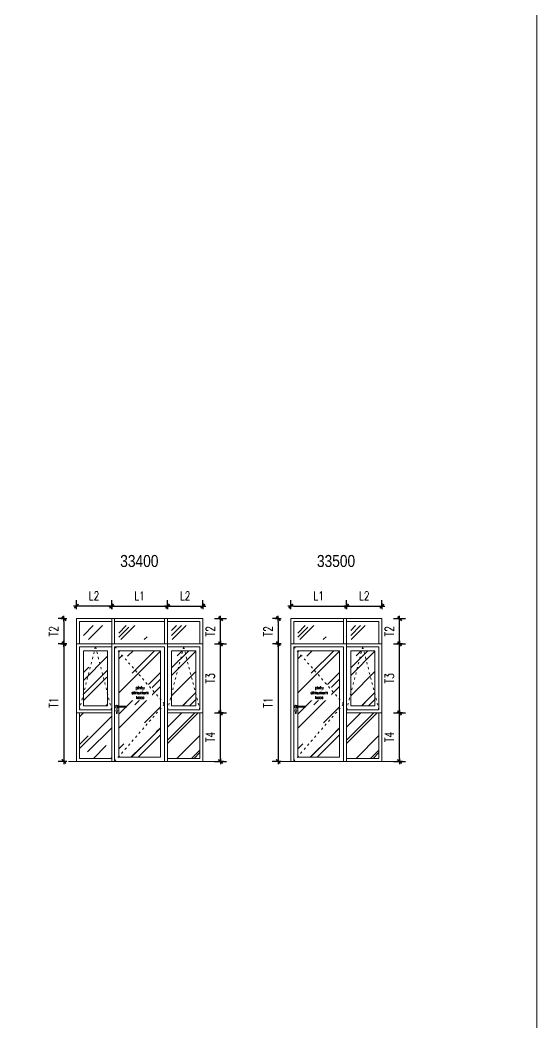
# Model space of a CAD drawing. Header units: centimetres. Extents: x 241563 to 294181, y -34797 to 61752.
# Drawn here: x 285390 to 294181, y -2442 to 14616 of the extents above; entities that cross this region are included whole.
import ezdxf

# ---------------------------------------------------------------- set-up
doc = ezdxf.new("R2010")
doc.units = ezdxf.units.CM
doc.header["$MEASUREMENT"] = 0
doc.linetypes.add('ACAD_ISO03W100', pattern=[30, 12, -18])
doc.layers.add('0.00', color=130, linetype='Continuous', lineweight=0)
doc.layers.add('0.09', color=30, linetype='Continuous', lineweight=9)
doc.styles.add('51DIM', font='SIMPLEX.shx', dxfattribs={"width": 0.85})
doc.styles.add('ISO', font='ARIALN.TTF')
doc.styles.add('TEXT', font='simplex.shx', dxfattribs={"width": 0.75})
doc.dimstyles.new('D100B', dxfattribs={"dimscale": 100, "dimtxt": 1.5, "dimasz": 0.5, "dimexe": 1, "dimexo": 2, "dimgap": 1, "dimtad": 1, "dimdec": 0, "dimzin": 0, "dimdsep": 46, "dimtxsty": 'TEXT', "dimblk1": 'tick', "dimblk2": 'tick', "dimsah": 1, "dimcen": 0, "dimclre": 15, "dimadec": 0, "dimazin": 0, "dimtfac": 1, "dimtdec": 0, "dimtix": 1, "dimtmove": 2, "dimatfit": 3, "dimldrblk": 'tick', "dimfxl": 1, "dimtolj": 1, "dimtzin": 0, "dimarcsym": 0})
pattern_1 = [(45, (32666.85, -14951.1), (424.2641, 1131.37085), [7500, -1000, 2500, -500]), (45, (32960.3, -14304.1), (-823.7794, 116.6726), [1500, -165, 3000, -375]), (45, (32543.1, -14473.78), (1601.59686, 2075.3584), [4000, -700, 2000, -500])]
pattern_2 = [(45, (19610.57, -14951.1), (424.2641, 1131.37085), [7500, -1000, 2500, -500]), (45, (19904, -14304.1), (-823.7794, 116.6726), [1500, -165, 3000, -375]), (45, (19486.83, -14473.78), (1601.59686, 2075.3584), [4000, -700, 2000, -500])]
pattern_3 = [(45, (35712.4, -14951.1), (424.2641, 1131.37085), [7500, -1000, 2500, -500]), (45, (36005.8, -14304.1), (-823.7794, 116.6726), [1500, -165, 3000, -375]), (45, (35588.63, -14473.78), (1601.59686, 2075.3584), [4000, -700, 2000, -500])]
pattern_4 = [(45, (-17519.1, -6390.1), (424.2641, 1131.37085), [7500, -1000, 2500, -500]), (45, (-17225.7, -5743.1), (-823.7794, 116.6726), [1500, -165, 3000, -375]), (45, (-17642.87, -5912.83), (1601.59686, 2075.3584), [4000, -700, 2000, -500])]

# ---------------------------------------------------------------- blocks, each defined once
blk = doc.blocks.new('tick')
for p, q in [((-1, 0), (1, 0)), ((0, 1), (0, -1))]:
    blk.add_line(p, q)
at = {"const_width": 0.5}
blk.add_lwpolyline([(-0.71, -0.71), (0.71, 0.71)], dxfattribs=at)
blk = doc.blocks.new('*D252')
at = {"color": 15, "linetype": 'Continuous', "lineweight": -2, "ltscale": 2, "transparency": 16777216}
for p, q in [((286948, 4635), (286948, 4746)), ((287898, 4635), (287898, 4746))]:
    blk.add_line(p, q, dxfattribs=at)
at = {"color": 0, "linetype": 'Continuous', "lineweight": -2, "ltscale": 2, "transparency": 16777216}
blk.add_line((286998, 4646), (287848, 4646), dxfattribs=at)
at = {"layer": 'Defpoints', "color": 0, "linetype": 'Continuous', "ltscale": 2, "transparency": 16777216}
for p in [(287898, 4646), (286948, 4435), (287898, 4435)]:
    blk.add_point(p, dxfattribs=at)
at = {"color": 0, "linetype": 'Continuous', "lineweight": -2, "ltscale": 2, "transparency": 16777216, "xscale": 50, "yscale": 50, "zscale": 50, "rotation": 180}
blk.add_blockref('tick', (286948, 4646), dxfattribs=at)
at = {"color": 0, "linetype": 'Continuous', "lineweight": -2, "ltscale": 2, "transparency": 16777216, "xscale": 50, "yscale": 50, "zscale": 50}
blk.add_blockref('tick', (287898, 4646), dxfattribs=at)
at = {"color": 0, "linetype": 'Continuous', "ltscale": 2, "transparency": 16777216, "insert": (287423, 4821), "char_height": 150, "attachment_point": 5, "style": 'TEXT'}
blk.add_mtext('\\A1;L1', dxfattribs=at)
blk = doc.blocks.new('*D250')
at = {"color": 15, "linetype": 'Continuous', "lineweight": -2, "ltscale": 2, "transparency": 16777216}
for p, q in [((287898, 4635), (287898, 4746)), ((288498, 4635), (288498, 4746))]:
    blk.add_line(p, q, dxfattribs=at)
at = {"color": 0, "linetype": 'Continuous', "lineweight": -2, "ltscale": 2, "transparency": 16777216}
blk.add_line((287948, 4646), (288448, 4646), dxfattribs=at)
at = {"layer": 'Defpoints', "color": 0, "linetype": 'Continuous', "ltscale": 2, "transparency": 16777216}
for p in [(288498, 4646), (287898, 4435), (288498, 4435)]:
    blk.add_point(p, dxfattribs=at)
at = {"color": 0, "linetype": 'Continuous', "lineweight": -2, "ltscale": 2, "transparency": 16777216, "xscale": 50, "yscale": 50, "zscale": 50, "rotation": 180}
blk.add_blockref('tick', (287898, 4646), dxfattribs=at)
at = {"color": 0, "linetype": 'Continuous', "lineweight": -2, "ltscale": 2, "transparency": 16777216, "xscale": 50, "yscale": 50, "zscale": 50}
blk.add_blockref('tick', (288498, 4646), dxfattribs=at)
at = {"color": 0, "linetype": 'Continuous', "ltscale": 2, "transparency": 16777216, "insert": (288198, 4821), "char_height": 150, "attachment_point": 5, "style": 'TEXT'}
blk.add_mtext('\\A1;L2', dxfattribs=at)
blk = doc.blocks.new('*D251')
at = {"color": 15, "linetype": 'Continuous', "lineweight": -2, "ltscale": 2, "transparency": 16777216}
for p, q in [((286348, 4635), (286348, 4746)), ((286948, 4635), (286948, 4746))]:
    blk.add_line(p, q, dxfattribs=at)
at = {"color": 0, "linetype": 'Continuous', "lineweight": -2, "ltscale": 2, "transparency": 16777216}
blk.add_line((286898, 4646), (286398, 4646), dxfattribs=at)
at = {"layer": 'Defpoints', "color": 0, "linetype": 'Continuous', "ltscale": 2, "transparency": 16777216}
for p in [(286348, 4646), (286348, 4435), (286948, 4435)]:
    blk.add_point(p, dxfattribs=at)
at = {"color": 0, "linetype": 'Continuous', "lineweight": -2, "ltscale": 2, "transparency": 16777216, "xscale": 50, "yscale": 50, "zscale": 50, "rotation": 180}
blk.add_blockref('tick', (286348, 4646), dxfattribs=at)
at = {"color": 0, "linetype": 'Continuous', "lineweight": -2, "ltscale": 2, "transparency": 16777216, "xscale": 50, "yscale": 50, "zscale": 50}
blk.add_blockref('tick', (286948, 4646), dxfattribs=at)
at = {"color": 0, "linetype": 'Continuous', "ltscale": 2, "transparency": 16777216, "insert": (286648, 4821), "char_height": 150, "attachment_point": 5, "style": 'TEXT'}
blk.add_mtext('\\A1;L2', dxfattribs=at)
blk = doc.blocks.new('*D253')
at = {"color": 15, "linetype": 'Continuous', "lineweight": -2, "ltscale": 2, "transparency": 16777216}
for p, q in [((288698, 4435), (288901, 4435)), ((288698, 4007), (288901, 4007))]:
    blk.add_line(p, q, dxfattribs=at)
at = {"color": 0, "linetype": 'Continuous', "lineweight": -2, "ltscale": 2, "transparency": 16777216}
blk.add_line((288801, 4057), (288801, 4385), dxfattribs=at)
at = {"layer": 'Defpoints', "color": 0, "linetype": 'Continuous', "ltscale": 2, "transparency": 16777216}
for p in [(288498, 4435), (288801, 4435), (288498, 4007)]:
    blk.add_point(p, dxfattribs=at)
at = {"color": 0, "linetype": 'Continuous', "lineweight": -2, "ltscale": 2, "transparency": 16777216, "xscale": 50, "yscale": 50, "zscale": 50}
for p, rotation in [((288801, 4435), 90), ((288801, 4007), 270)]:
    blk.add_blockref('tick', p, dxfattribs=dict(at, rotation=rotation))
at = {"color": 0, "linetype": 'Continuous', "ltscale": 2, "transparency": 16777216, "insert": (288626, 4221), "char_height": 150, "attachment_point": 5, "rotation": 90, "style": 'TEXT'}
blk.add_mtext('\\A1;T2', dxfattribs=at)
blk = doc.blocks.new('*D254')
at = {"color": 15, "linetype": 'Continuous', "lineweight": -2, "ltscale": 2, "transparency": 16777216}
for p, q in [((288698, 4007), (288901, 4007)), ((288698, 2834), (288901, 2834))]:
    blk.add_line(p, q, dxfattribs=at)
at = {"color": 0, "linetype": 'Continuous', "lineweight": -2, "ltscale": 2, "transparency": 16777216}
blk.add_line((288801, 2884), (288801, 3957), dxfattribs=at)
at = {"layer": 'Defpoints', "color": 0, "linetype": 'Continuous', "ltscale": 2, "transparency": 16777216}
for p in [(288498, 4007), (288801, 4007), (288498, 2834)]:
    blk.add_point(p, dxfattribs=at)
at = {"color": 0, "linetype": 'Continuous', "lineweight": -2, "ltscale": 2, "transparency": 16777216, "xscale": 50, "yscale": 50, "zscale": 50}
for p, rotation in [((288801, 4007), 90), ((288801, 2834), 270)]:
    blk.add_blockref('tick', p, dxfattribs=dict(at, rotation=rotation))
at = {"color": 0, "linetype": 'Continuous', "ltscale": 2, "transparency": 16777216, "insert": (288626, 3420), "char_height": 150, "attachment_point": 5, "rotation": 90, "style": 'TEXT'}
blk.add_mtext('\\A1;T3', dxfattribs=at)
blk = doc.blocks.new('*D255')
at = {"color": 15, "linetype": 'Continuous', "lineweight": -2, "ltscale": 2, "transparency": 16777216}
for p, q in [((288698, 2834), (288901, 2834)), ((288698, 2007), (288901, 2007))]:
    blk.add_line(p, q, dxfattribs=at)
at = {"color": 0, "linetype": 'Continuous', "lineweight": -2, "ltscale": 2, "transparency": 16777216}
blk.add_line((288801, 2057), (288801, 2784), dxfattribs=at)
at = {"layer": 'Defpoints', "color": 0, "linetype": 'Continuous', "ltscale": 2, "transparency": 16777216}
for p in [(288498, 2834), (288801, 2834), (288498, 2007)]:
    blk.add_point(p, dxfattribs=at)
at = {"color": 0, "linetype": 'Continuous', "lineweight": -2, "ltscale": 2, "transparency": 16777216, "xscale": 50, "yscale": 50, "zscale": 50}
for p, rotation in [((288801, 2834), 90), ((288801, 2007), 270)]:
    blk.add_blockref('tick', p, dxfattribs=dict(at, rotation=rotation))
at = {"color": 0, "linetype": 'Continuous', "ltscale": 2, "transparency": 16777216, "insert": (288626, 2420), "char_height": 150, "attachment_point": 5, "rotation": 90, "style": 'TEXT'}
blk.add_mtext('\\A1;T4', dxfattribs=at)
blk = doc.blocks.new('*D256')
at = {"color": 15, "linetype": 'Continuous', "lineweight": -2, "ltscale": 2, "transparency": 16777216}
for p, q in [((286148, 4007), (286036, 4007)), ((286148, 2007), (286036, 2007))]:
    blk.add_line(p, q, dxfattribs=at)
at = {"color": 0, "linetype": 'Continuous', "lineweight": -2, "ltscale": 2, "transparency": 16777216}
blk.add_line((286136, 3957), (286136, 2057), dxfattribs=at)
at = {"layer": 'Defpoints', "color": 0, "linetype": 'Continuous', "ltscale": 2, "transparency": 16777216}
for p in [(286348, 4007), (286136, 2007), (286348, 2007)]:
    blk.add_point(p, dxfattribs=at)
at = {"color": 0, "linetype": 'Continuous', "lineweight": -2, "ltscale": 2, "transparency": 16777216, "xscale": 50, "yscale": 50, "zscale": 50}
for p, rotation in [((286136, 4007), 90), ((286136, 2007), 270)]:
    blk.add_blockref('tick', p, dxfattribs=dict(at, rotation=rotation))
at = {"color": 0, "linetype": 'Continuous', "ltscale": 2, "transparency": 16777216, "insert": (285961, 3007), "char_height": 150, "attachment_point": 5, "rotation": 90, "style": 'TEXT'}
blk.add_mtext('\\A1;T1', dxfattribs=at)
blk = doc.blocks.new('*D257')
at = {"color": 15, "linetype": 'Continuous', "lineweight": -2, "ltscale": 2, "transparency": 16777216}
for p, q in [((286148, 4435), (286036, 4435)), ((286148, 4007), (286036, 4007))]:
    blk.add_line(p, q, dxfattribs=at)
at = {"color": 0, "linetype": 'Continuous', "lineweight": -2, "ltscale": 2, "transparency": 16777216}
blk.add_line((286136, 4385), (286136, 4057), dxfattribs=at)
at = {"layer": 'Defpoints', "color": 0, "linetype": 'Continuous', "ltscale": 2, "transparency": 16777216}
for p in [(286348, 4435), (286136, 4007), (286348, 4007)]:
    blk.add_point(p, dxfattribs=at)
at = {"color": 0, "linetype": 'Continuous', "lineweight": -2, "ltscale": 2, "transparency": 16777216, "xscale": 50, "yscale": 50, "zscale": 50}
for p, rotation in [((286136, 4435), 90), ((286136, 4007), 270)]:
    blk.add_blockref('tick', p, dxfattribs=dict(at, rotation=rotation))
at = {"color": 0, "linetype": 'Continuous', "ltscale": 2, "transparency": 16777216, "insert": (285961, 4221), "char_height": 150, "attachment_point": 5, "rotation": 90, "style": 'TEXT'}
blk.add_mtext('\\A1;T2', dxfattribs=at)
blk = doc.blocks.new('*D258')
at = {"color": 15, "linetype": 'Continuous', "lineweight": -2, "ltscale": 2, "transparency": 16777216}
for p, q in [((289994, 4635), (289994, 4746)), ((290944, 4635), (290944, 4746))]:
    blk.add_line(p, q, dxfattribs=at)
at = {"color": 0, "linetype": 'Continuous', "lineweight": -2, "ltscale": 2, "transparency": 16777216}
blk.add_line((290044, 4646), (290894, 4646), dxfattribs=at)
at = {"layer": 'Defpoints', "color": 0, "linetype": 'Continuous', "ltscale": 2, "transparency": 16777216}
for p in [(290944, 4646), (289994, 4435), (290944, 4435)]:
    blk.add_point(p, dxfattribs=at)
at = {"color": 0, "linetype": 'Continuous', "lineweight": -2, "ltscale": 2, "transparency": 16777216, "xscale": 50, "yscale": 50, "zscale": 50, "rotation": 180}
blk.add_blockref('tick', (289994, 4646), dxfattribs=at)
at = {"color": 0, "linetype": 'Continuous', "lineweight": -2, "ltscale": 2, "transparency": 16777216, "xscale": 50, "yscale": 50, "zscale": 50}
blk.add_blockref('tick', (290944, 4646), dxfattribs=at)
at = {"color": 0, "linetype": 'Continuous', "ltscale": 2, "transparency": 16777216, "insert": (290469, 4821), "char_height": 150, "attachment_point": 5, "style": 'TEXT'}
blk.add_mtext('\\A1;L1', dxfattribs=at)
blk = doc.blocks.new('*D259')
at = {"color": 15, "linetype": 'Continuous', "lineweight": -2, "ltscale": 2, "transparency": 16777216}
for p, q in [((290944, 4635), (290944, 4746)), ((291544, 4635), (291544, 4746))]:
    blk.add_line(p, q, dxfattribs=at)
at = {"color": 0, "linetype": 'Continuous', "lineweight": -2, "ltscale": 2, "transparency": 16777216}
blk.add_line((290994, 4646), (291494, 4646), dxfattribs=at)
at = {"layer": 'Defpoints', "color": 0, "linetype": 'Continuous', "ltscale": 2, "transparency": 16777216}
for p in [(291544, 4646), (290944, 4435), (291544, 4435)]:
    blk.add_point(p, dxfattribs=at)
at = {"color": 0, "linetype": 'Continuous', "lineweight": -2, "ltscale": 2, "transparency": 16777216, "xscale": 50, "yscale": 50, "zscale": 50, "rotation": 180}
blk.add_blockref('tick', (290944, 4646), dxfattribs=at)
at = {"color": 0, "linetype": 'Continuous', "lineweight": -2, "ltscale": 2, "transparency": 16777216, "xscale": 50, "yscale": 50, "zscale": 50}
blk.add_blockref('tick', (291544, 4646), dxfattribs=at)
at = {"color": 0, "linetype": 'Continuous', "ltscale": 2, "transparency": 16777216, "insert": (291244, 4821), "char_height": 150, "attachment_point": 5, "style": 'TEXT'}
blk.add_mtext('\\A1;L2', dxfattribs=at)
blk = doc.blocks.new('*D260')
at = {"color": 15, "linetype": 'Continuous', "lineweight": -2, "ltscale": 2, "transparency": 16777216}
for p, q in [((291744, 4435), (291946, 4435)), ((291744, 4007), (291946, 4007))]:
    blk.add_line(p, q, dxfattribs=at)
at = {"color": 0, "linetype": 'Continuous', "lineweight": -2, "ltscale": 2, "transparency": 16777216}
blk.add_line((291846, 4057), (291846, 4385), dxfattribs=at)
at = {"layer": 'Defpoints', "color": 0, "linetype": 'Continuous', "ltscale": 2, "transparency": 16777216}
for p in [(291544, 4435), (291846, 4435), (291544, 4007)]:
    blk.add_point(p, dxfattribs=at)
at = {"color": 0, "linetype": 'Continuous', "lineweight": -2, "ltscale": 2, "transparency": 16777216, "xscale": 50, "yscale": 50, "zscale": 50}
for p, rotation in [((291846, 4435), 90), ((291846, 4007), 270)]:
    blk.add_blockref('tick', p, dxfattribs=dict(at, rotation=rotation))
at = {"color": 0, "linetype": 'Continuous', "ltscale": 2, "transparency": 16777216, "insert": (291671, 4221), "char_height": 150, "attachment_point": 5, "rotation": 90, "style": 'TEXT'}
blk.add_mtext('\\A1;T2', dxfattribs=at)
blk = doc.blocks.new('*D261')
at = {"color": 15, "linetype": 'Continuous', "lineweight": -2, "ltscale": 2, "transparency": 16777216}
for p, q in [((291744, 4007), (291946, 4007)), ((291744, 2834), (291946, 2834))]:
    blk.add_line(p, q, dxfattribs=at)
at = {"color": 0, "linetype": 'Continuous', "lineweight": -2, "ltscale": 2, "transparency": 16777216}
blk.add_line((291846, 2884), (291846, 3957), dxfattribs=at)
at = {"layer": 'Defpoints', "color": 0, "linetype": 'Continuous', "ltscale": 2, "transparency": 16777216}
for p in [(291544, 4007), (291846, 4007), (291544, 2834)]:
    blk.add_point(p, dxfattribs=at)
at = {"color": 0, "linetype": 'Continuous', "lineweight": -2, "ltscale": 2, "transparency": 16777216, "xscale": 50, "yscale": 50, "zscale": 50}
for p, rotation in [((291846, 4007), 90), ((291846, 2834), 270)]:
    blk.add_blockref('tick', p, dxfattribs=dict(at, rotation=rotation))
at = {"color": 0, "linetype": 'Continuous', "ltscale": 2, "transparency": 16777216, "insert": (291671, 3420), "char_height": 150, "attachment_point": 5, "rotation": 90, "style": 'TEXT'}
blk.add_mtext('\\A1;T3', dxfattribs=at)
blk = doc.blocks.new('*D262')
at = {"color": 15, "linetype": 'Continuous', "lineweight": -2, "ltscale": 2, "transparency": 16777216}
for p, q in [((291744, 2834), (291946, 2834)), ((291744, 2007), (291946, 2007))]:
    blk.add_line(p, q, dxfattribs=at)
at = {"color": 0, "linetype": 'Continuous', "lineweight": -2, "ltscale": 2, "transparency": 16777216}
blk.add_line((291846, 2057), (291846, 2784), dxfattribs=at)
at = {"layer": 'Defpoints', "color": 0, "linetype": 'Continuous', "ltscale": 2, "transparency": 16777216}
for p in [(291544, 2834), (291846, 2834), (291544, 2007)]:
    blk.add_point(p, dxfattribs=at)
at = {"color": 0, "linetype": 'Continuous', "lineweight": -2, "ltscale": 2, "transparency": 16777216, "xscale": 50, "yscale": 50, "zscale": 50}
for p, rotation in [((291846, 2834), 90), ((291846, 2007), 270)]:
    blk.add_blockref('tick', p, dxfattribs=dict(at, rotation=rotation))
at = {"color": 0, "linetype": 'Continuous', "ltscale": 2, "transparency": 16777216, "insert": (291671, 2420), "char_height": 150, "attachment_point": 5, "rotation": 90, "style": 'TEXT'}
blk.add_mtext('\\A1;T4', dxfattribs=at)
blk = doc.blocks.new('*D263')
at = {"color": 15, "linetype": 'Continuous', "lineweight": -2, "ltscale": 2, "transparency": 16777216}
for p, q in [((289794, 4007), (289682, 4007)), ((289794, 2007), (289682, 2007))]:
    blk.add_line(p, q, dxfattribs=at)
at = {"color": 0, "linetype": 'Continuous', "lineweight": -2, "ltscale": 2, "transparency": 16777216}
blk.add_line((289782, 3957), (289782, 2057), dxfattribs=at)
at = {"layer": 'Defpoints', "color": 0, "linetype": 'Continuous', "ltscale": 2, "transparency": 16777216}
for p in [(289994, 4007), (289782, 2007), (289994, 2007)]:
    blk.add_point(p, dxfattribs=at)
at = {"color": 0, "linetype": 'Continuous', "lineweight": -2, "ltscale": 2, "transparency": 16777216, "xscale": 50, "yscale": 50, "zscale": 50}
for p, rotation in [((289782, 4007), 90), ((289782, 2007), 270)]:
    blk.add_blockref('tick', p, dxfattribs=dict(at, rotation=rotation))
at = {"color": 0, "linetype": 'Continuous', "ltscale": 2, "transparency": 16777216, "insert": (289607, 3007), "char_height": 150, "attachment_point": 5, "rotation": 90, "style": 'TEXT'}
blk.add_mtext('\\A1;T1', dxfattribs=at)
blk = doc.blocks.new('*D264')
at = {"color": 15, "linetype": 'Continuous', "lineweight": -2, "ltscale": 2, "transparency": 16777216}
for p, q in [((289794, 4435), (289682, 4435)), ((289794, 4007), (289682, 4007))]:
    blk.add_line(p, q, dxfattribs=at)
at = {"color": 0, "linetype": 'Continuous', "lineweight": -2, "ltscale": 2, "transparency": 16777216}
blk.add_line((289782, 4385), (289782, 4057), dxfattribs=at)
at = {"layer": 'Defpoints', "color": 0, "linetype": 'Continuous', "ltscale": 2, "transparency": 16777216}
for p in [(289994, 4435), (289782, 4007), (289994, 4007)]:
    blk.add_point(p, dxfattribs=at)
at = {"color": 0, "linetype": 'Continuous', "lineweight": -2, "ltscale": 2, "transparency": 16777216, "xscale": 50, "yscale": 50, "zscale": 50}
for p, rotation in [((289782, 4435), 90), ((289782, 4007), 270)]:
    blk.add_blockref('tick', p, dxfattribs=dict(at, rotation=rotation))
at = {"color": 0, "linetype": 'Continuous', "ltscale": 2, "transparency": 16777216, "insert": (289607, 4221), "char_height": 150, "attachment_point": 5, "rotation": 90, "style": 'TEXT'}
blk.add_mtext('\\A1;T2', dxfattribs=at)

msp = doc.modelspace()

# ---------------------------------------------------------------- hatches: boundary and pattern name
at = {"layer": '0.00', "linetype": 'Continuous', "ltscale": 2}
h = msp.add_hatch(dxfattribs=at)
h.set_pattern_fill('AR-RROOF', color=4, scale=500, angle=45)
h.set_pattern_definition(pattern_4)
h.paths.add_polyline_path([(287068.1, 4077), (287778.1, 4077), (287778.1, 4315.3), (287068.1, 4315.3)])
h.paths.add_polyline_path([(286468.1, 4077), (286878.1, 4077), (286878.1, 4315.3), (286468.1, 4315.3)])
h = msp.add_hatch(dxfattribs=at)
h.set_pattern_fill('AR-RROOF', color=4, scale=500, angle=45)
h.set_pattern_definition(pattern_4)
h.paths.add_polyline_path([(287778.1, 4077), (287068.1, 4077), (287068.1, 4315.3), (287778.1, 4315.3)])
h.paths.add_polyline_path([(288378.1, 4077), (287968.1, 4077), (287968.1, 4315.3), (288378.1, 4315.3)])
h = msp.add_hatch(dxfattribs=at)
h.set_pattern_fill('AR-RROOF', color=4, scale=500, angle=45)
h.set_pattern_definition([(45, (-14473.6, -6390.1), (424.2641, 1131.37085), [7500, -1000, 2500, -500]), (45, (-14180.15, -5743.1), (-823.7794, 116.6726), [1500, -165, 3000, -375]), (45, (-14597.34, -5912.83), (1601.59686, 2075.3584), [4000, -700, 2000, -500])])
h.paths.add_polyline_path([(290823.6, 4077), (290113.6, 4077), (290113.6, 4315.3), (290823.6, 4315.3)])
h.paths.add_polyline_path([(291423.6, 4077), (291013.6, 4077), (291013.6, 4315.3), (291423.6, 4315.3)])
h = msp.add_hatch(dxfattribs=at)
h.set_pattern_fill('AR-RROOF', color=4, scale=500, angle=45)
h.set_pattern_definition(pattern_1)
h.paths.add_polyline_path([(286468.1, 3887), (286878.1, 3887), (286878.1, 2953.6), (286468.1, 2953.6)])
h = msp.add_hatch(dxfattribs=at)
h.set_pattern_fill('AR-RROOF', color=4, scale=500, angle=45)
h.set_pattern_definition(pattern_1)
h.paths.add_polyline_path([(287068.1, 2077), (287778.1, 2077), (287778.1, 3887), (287068.1, 3887)])
h = msp.add_hatch(dxfattribs=at)
h.set_pattern_fill('AR-RROOF', color=4, scale=500, angle=45)
h.set_pattern_definition(pattern_1)
h.paths.add_polyline_path([(288378.1, 3887), (287968.1, 3887), (287968.1, 2953.6), (288378.1, 2953.6)])
h = msp.add_hatch(dxfattribs=at)
h.set_pattern_fill('AR-RROOF', color=4, scale=500, angle=45)
h.set_pattern_definition(pattern_3)
h.paths.add_polyline_path([(290113.6, 2077), (290823.6, 2077), (290823.6, 3887), (290113.6, 3887)])
h = msp.add_hatch(dxfattribs=at)
h.set_pattern_fill('AR-RROOF', color=4, scale=500, angle=45)
h.set_pattern_definition(pattern_3)
h.paths.add_polyline_path([(291423.6, 3887), (291013.6, 3887), (291013.6, 2953.6), (291423.6, 2953.6)])
h = msp.add_hatch(dxfattribs=at)
h.set_pattern_fill('AR-RROOF', color=4, scale=500, angle=45)
h.set_pattern_definition(pattern_2)
h.paths.add_polyline_path([(286398.1, 2833.6), (286948.1, 2833.6), (286948.1, 2057), (286398.1, 2057)])
h = msp.add_hatch(dxfattribs=at)
h.set_pattern_fill('AR-RROOF', color=4, scale=500, angle=45)
h.set_pattern_definition(pattern_2)
h.paths.add_polyline_path([(288448.1, 2833.6), (287898.1, 2833.6), (287898.1, 2057), (288448.1, 2057)])
h = msp.add_hatch(dxfattribs=at)
h.set_pattern_fill('AR-RROOF', color=4, scale=500, angle=45)
h.set_pattern_definition([(45, (22656.1, -14951.1), (424.2641, 1131.37085), [7500, -1000, 2500, -500]), (45, (22949.55, -14304.1), (-823.7794, 116.6726), [1500, -165, 3000, -375]), (45, (22532.35, -14473.78), (1601.59686, 2075.3584), [4000, -700, 2000, -500])])
h.paths.add_polyline_path([(291493.6, 2833.6), (290943.6, 2833.6), (290943.6, 2057), (291493.6, 2057)])

# ---------------------------------------------------------------- linework, layer by layer
at = {"layer": '0.00', "color": 40, "linetype": 'Continuous', "ltscale": 2, "true_color": 0xf8d731}
for p, q in [((286948.1, 4007), (286348.1, 4007)), ((287898.1, 4007), (288498.1, 4007)), ((290943.6, 4007), (291543.6, 4007))]:
    msp.add_line(p, q, dxfattribs=at)
at = {"layer": '0.00', "color": 40, "linetype": 'Continuous', "ltscale": 0.5, "true_color": 0xf8d731}
for p, q in [((288702.4, 2007), (286213.1, 2007)), ((291747.9, 2007), (289676.5, 2007))]:
    msp.add_line(p, q, dxfattribs=at)
for points in [[(286348.1, 4007), (286998.1, 4007), (286998.1, 4435.3), (286348.1, 4435.3)], [(287898.1, 4007), (286948.1, 4007), (286948.1, 4435.3), (287898.1, 4435.3)], [(288498.1, 4007), (287848.1, 4007), (287848.1, 4435.3), (288498.1, 4435.3)], [(290943.6, 4007), (289993.6, 4007), (289993.6, 4435.3), (290943.6, 4435.3)], [(291543.6, 4007), (290893.6, 4007), (290893.6, 4435.3), (291543.6, 4435.3)], [(286398.1, 4007), (286948.1, 4007), (286948.1, 4385.3), (286398.1, 4385.3)], [(287848.1, 4007), (286998.1, 4007), (286998.1, 4385.3), (287848.1, 4385.3)], [(288448.1, 4007), (287898.1, 4007), (287898.1, 4385.3), (288448.1, 4385.3)], [(290893.6, 4007), (290043.6, 4007), (290043.6, 4385.3), (290893.6, 4385.3)], [(291493.6, 4007), (290943.6, 4007), (290943.6, 4385.3), (291493.6, 4385.3)], [(286948.1, 2007), (287898.1, 2007), (287898.1, 4007), (286948.1, 4007)], [(286998.1, 2007), (287848.1, 2007), (287848.1, 3957), (286998.1, 3957)], [(289993.6, 2007), (290943.6, 2007), (290943.6, 4007), (289993.6, 4007)], [(290043.6, 2007), (290893.6, 2007), (290893.6, 3957), (290043.6, 3957)], [(287068.1, 2077), (287778.1, 2077), (287778.1, 3887), (287068.1, 3887)], [(290113.6, 2077), (290823.6, 2077), (290823.6, 3887), (290113.6, 3887)], [(287035.5, 2944.5), (287200.9, 2944.5), (287200.9, 2928.8), (287035.5, 2928.8)], [(290081.1, 2944.5), (290246.4, 2944.5), (290246.4, 2928.8), (290081.1, 2928.8)]]:
    msp.add_lwpolyline(points, close=True, dxfattribs=at)
at = {"layer": '0.00', "color": 40, "linetype": 'Continuous', "ltscale": 2, "true_color": 0xf8d731}
for points in [[(286348.1, 4007), (286948.1, 4007), (286948.1, 2833.6), (286348.1, 2833.6)], [(286398.1, 3957), (286948.1, 3957), (286948.1, 2883.6), (286398.1, 2883.6)], [(288498.1, 4007), (287898.1, 4007), (287898.1, 2833.6), (288498.1, 2833.6)], [(288448.1, 3957), (287898.1, 3957), (287898.1, 2883.6), (288448.1, 2883.6)], [(291543.6, 4007), (290943.6, 4007), (290943.6, 2833.6), (291543.6, 2833.6)], [(291493.6, 3957), (290943.6, 3957), (290943.6, 2883.6), (291493.6, 2883.6)], [(286468.1, 3887), (286878.1, 3887), (286878.1, 2953.6), (286468.1, 2953.6)], [(288378.1, 3887), (287968.1, 3887), (287968.1, 2953.6), (288378.1, 2953.6)], [(291423.6, 3887), (291013.6, 3887), (291013.6, 2953.6), (291423.6, 2953.6)], [(286348.1, 2833.6), (286948.1, 2833.6), (286948.1, 2007), (286348.1, 2007)], [(286398.1, 2833.6), (286948.1, 2833.6), (286948.1, 2057), (286398.1, 2057)], [(288498.1, 2833.6), (287898.1, 2833.6), (287898.1, 2007), (288498.1, 2007)], [(288448.1, 2833.6), (287898.1, 2833.6), (287898.1, 2057), (288448.1, 2057)], [(291543.6, 2833.6), (290943.6, 2833.6), (290943.6, 2007), (291543.6, 2007)], [(291493.6, 2833.6), (290943.6, 2833.6), (290943.6, 2057), (291493.6, 2057)]]:
    msp.add_lwpolyline(points, close=True, dxfattribs=at)
at = {"layer": '0.00', "color": 40, "linetype": 'ACAD_ISO03W100', "ltscale": 3, "true_color": 0xf8d731}
for points in [[(286673.1, 3957), (286398.1, 2883.6)], [(286673.1, 3957), (286948.1, 2883.6)], [(288173.1, 3957), (287898.1, 2883.6)], [(288173.1, 3957), (288448.1, 2883.6)], [(291218.6, 3957), (290943.6, 2883.6)], [(291218.6, 3957), (291493.6, 2883.6)]]:
    msp.add_lwpolyline(points, dxfattribs=at)
at = {"layer": '0.00', "color": 40, "linetype": 'Continuous', "ltscale": 0.5, "true_color": 0xf8d731}
for points in [[(287043, 2851.4), (287043, 2821.6), (287028.1, 2821.6), (287028.1, 2851.4)], [(290088.5, 2851.4), (290088.5, 2821.6), (290073.6, 2821.6), (290073.6, 2851.4)]]:
    msp.add_lwpolyline(points, dxfattribs=at)
for centre in [(287035.5, 2868), (290081.1, 2868)]:
    msp.add_circle(centre, 18.1, dxfattribs=at)
for centre in [(287035.5, 2936.6), (290081.1, 2936.6)]:
    msp.add_arc(centre, 25.9, 17.67913, 342.32087, dxfattribs=at)

# ---------------------------------------------------------------- texts
at = {"layer": '0.00', "color": 40, "linetype": 'Continuous', "ltscale": 2, "true_color": 0xf8d731, "char_height": 204.1, "width": 604.134, "attachment_point": 1, "style": 'ISO'}
for s, insert in [('33400', (287093.3, 5517)), ('33500', (290438.9, 5517))]:
    msp.add_mtext(s, dxfattribs=dict(at, insert=insert))

# ---------------------------------------------------------------- dimensions: what is measured, and where the dimension line sits
at = {"linetype": 'Continuous', "ltscale": 2}
for base, p1, p2, angle, text, picture, middle in [((286348.1, 4645.9), (286948.1, 4435.3), (286348.1, 4435.3), 180, 'L2', '*D251', (286648.1, 4820.9)), ((288498.1, 4645.9), (287898.1, 4435.3), (288498.1, 4435.3), 0, 'L2', '*D250', (288198.1, 4820.9)), ((291543.6, 4645.9), (290943.6, 4435.3), (291543.6, 4435.3), 0, 'L2', '*D259', (291243.6, 4820.9)), ((286136.4, 4007), (286348.1, 4435.3), (286348.1, 4007), 90, 'T2', '*D257', (285961.4, 4221.1)), ((288800.7, 4435.3), (288498.1, 4007), (288498.1, 4435.3), 90, 'T2', '*D253', (288625.7, 4221.1)), ((289782, 4007), (289993.6, 4435.3), (289993.6, 4007), 90, 'T2', '*D264', (289607, 4221.1)), ((291846.2, 4435.3), (291543.6, 4007), (291543.6, 4435.3), 90, 'T2', '*D260', (291671.2, 4221.1)), ((286136.4, 2007), (286348.1, 4007), (286348.1, 2007), 90, 'T1', '*D256', (285961.4, 3007)), ((288800.7, 4007), (288498.1, 2833.6), (288498.1, 4007), 90, 'T3', '*D254', (288625.7, 3420.3)), ((289782, 2007), (289993.6, 4007), (289993.6, 2007), 90, 'T1', '*D263', (289607, 3007)), ((291846.2, 4007), (291543.6, 2833.6), (291543.6, 4007), 90, 'T3', '*D261', (291671.2, 3420.3)), ((288800.7, 2833.6), (288498.1, 2007), (288498.1, 2833.6), 90, 'T4', '*D255', (288625.7, 2420.3)), ((291846.2, 2833.6), (291543.6, 2007), (291543.6, 2833.6), 90, 'T4', '*D262', (291671.2, 2420.3))]:
    dim = msp.add_linear_dim(base=base, p1=p1, p2=p2, angle=angle, text=text, dimstyle='D100B', dxfattribs=at)
    dim.commit()
    dim.dimension.update_dxf_attribs({"geometry": picture, "text_midpoint": middle})
for base, p1, p2, picture, middle in [((287898.1, 4645.9), (286948.1, 4435.3), (287898.1, 4435.3), '*D252', (287423.1, 4820.9)), ((290943.6, 4645.9), (289993.6, 4435.3), (290943.6, 4435.3), '*D258', (290468.6, 4820.9))]:
    dim = msp.add_linear_dim(base=base, p1=p1, p2=p2, text='L1', dimstyle='D100B', dxfattribs=at)
    dim.commit()
    dim.dimension.update_dxf_attribs({"geometry": picture, "text_midpoint": middle})

# ---------------------------------------------------------------- next in the draw order: texts
at = {"layer": '0.09', "color": 2, "lineweight": 18, "char_height": 50, "width": 357.616, "attachment_point": 5, "style": '51DIM', "bg_fill": 3, "box_fill_scale": 1.5, "bg_fill_color": 256, "bg_fill_transparency": 0}
for insert in [(287432.8, 3177), (290478.3, 3177)]:
    msp.add_mtext('{\\C256;pintu \\Palmunium \\Pkaca}', dxfattribs=dict(at, insert=insert))

# ---------------------------------------------------------------- next in the draw order: linework, layer by layer
at = {"layer": '0.00', "color": 40, "linetype": 'Continuous', "ltscale": 2, "true_color": 0xf8d731}
msp.add_lwpolyline([(247733.3, 23609.2), (294181.1, 23609.2), (294181.1, -13852.2), (247733.3, -13852.2)], close=True, dxfattribs=at)
at = {"layer": '0.00', "color": 40, "linetype": 'ACAD_ISO03W100', "ltscale": 3, "true_color": 0xf8d731}
for points in [[(286998.1, 3957), (287848.1, 2982), (286998.1, 2007)], [(290043.6, 3957), (290893.6, 2982), (290043.6, 2007)]]:
    msp.add_lwpolyline(points, dxfattribs=at)

doc.saveas('drawing.dxf')
